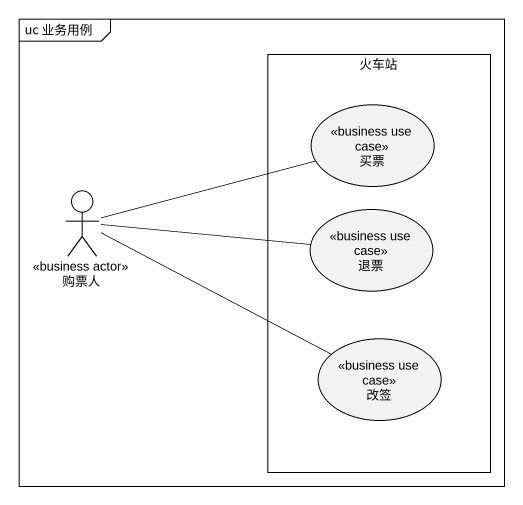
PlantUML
@startuml
mainframe uc 业务用例
rectangle 火车站 {
  usecase 买票 <<business use case>>
  usecase 退票 <<business use case>>
  usecase 改签 <<business use case>>
}
actor 购票人 <<business actor>>
购票人 -right- 买票
购票人 -right- 退票
购票人 -right- 改签
@enduml
